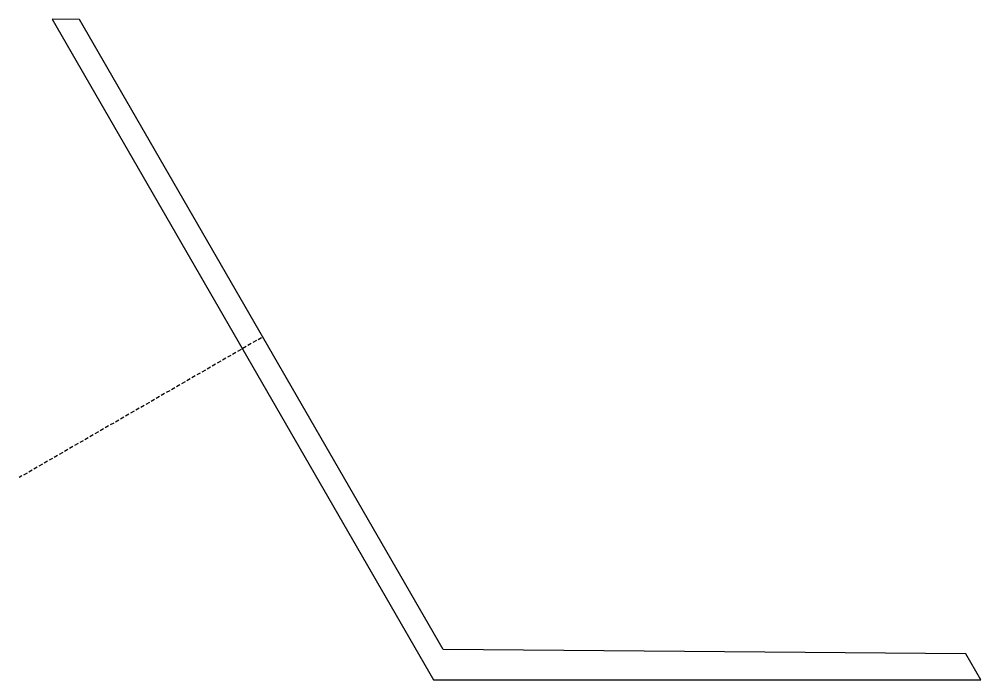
# Model space of a CAD drawing. Header units: millimetres. Extents: x -108 to 14, y 126 to 210.
import ezdxf

# ---------------------------------------------------------------- set-up
doc = ezdxf.new("R2010")
doc.units = ezdxf.units.MM
doc.linetypes.add('DASHED', pattern=[0.75, 0.5, -0.25])
doc.layers.get('0').update_dxf_attribs({"linetype": 'CONTINUOUS'})

msp = doc.modelspace()

# ---------------------------------------------------------------- linework, layer by layer
for p, q in [((-100.66, 209.95), (-104.16, 210)), ((-104.16, 210), (-55.54, 125.79)), ((-54.31, 129.67), (-100.66, 209.95)), ((12.3, 129.1), (-54.31, 129.67)), ((14.21, 125.79), (12.3, 129.1)), ((-55.54, 125.79), (14.21, 125.79))]:
    msp.add_line(p, q)
at = {"linetype": 'DASHED'}
msp.add_line((-77.48, 169.4), (-108.35, 151.57), dxfattribs=at)

doc.saveas('drawing.dxf')
